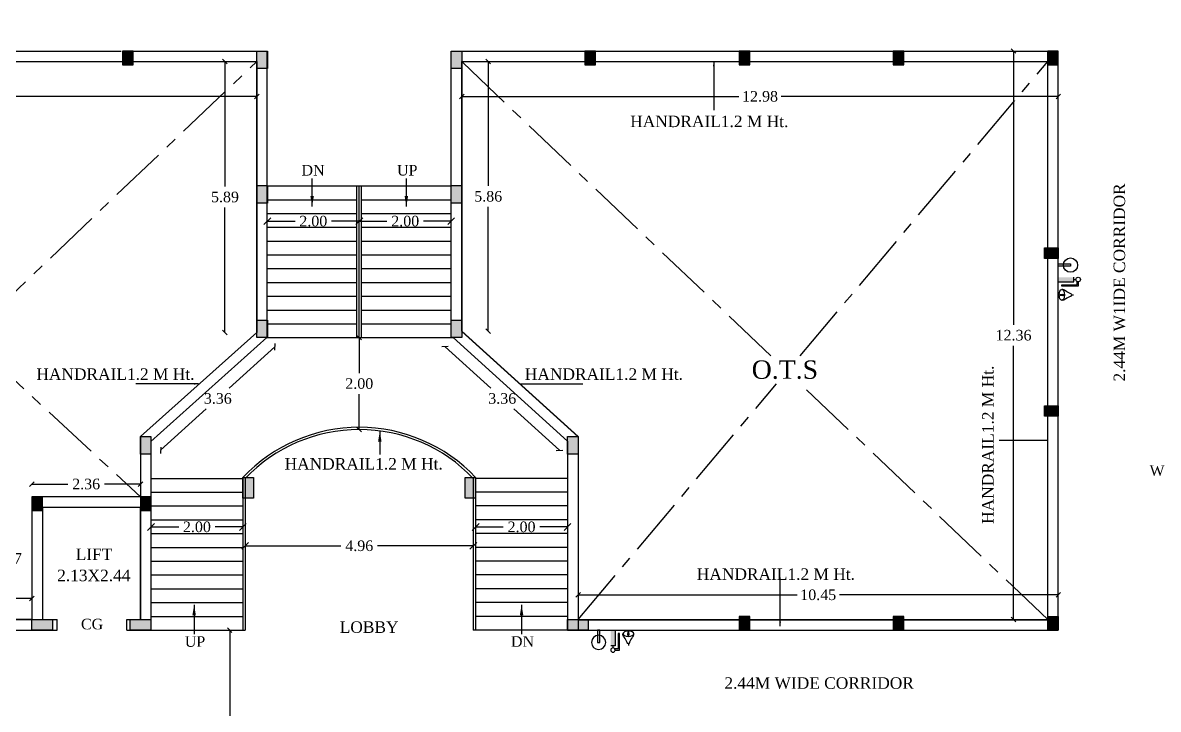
# Model space of a CAD drawing. Header units: metres. Extents: x -53 to 471, y -924 to -843.
# Drawn here: x 56.54 to 81.24, y -903.74 to -888.81 of the extents above; entities that cross this region are included whole.
import ezdxf
from ezdxf.enums import TextEntityAlignment as Align

# ---------------------------------------------------------------- set-up
doc = ezdxf.new("R2010")
doc.units = ezdxf.units.M
doc.header["$MEASUREMENT"] = 0
doc.header["$PDMODE"] = 3
doc.linetypes.add('CENTER', pattern=[2, 1.25, -0.25, 0.25, -0.25])
doc.layers.get('DEFPOINTS').update_dxf_attribs({"lineweight": 5})
doc.layers.add('BLK_1_FLR_1_BLT_UP_AREA_DEDUCT_EXISTING', color=27, linetype='Continuous')
doc.styles.add('Isa-', font='times.ttf')
doc.styles.add('STYLE2', font='times.ttf')
doc.dimstyles.new('Copy of ISO-25', dxfattribs={"dimscale": 0, "dimtxt": 0.23, "dimasz": 0.1, "dimexe": 1.25, "dimexo": 0.625, "dimgap": 0.11, "dimtad": 0, "dimtih": 1, "dimtoh": 1, "dimzin": 1, "dimdsep": 46, "dimtxsty": 'STYLE2', "dimblk": 'OBLIQUE', "dimcen": 0, "dimse1": 1, "dimse2": 1, "dimclrd": 1, "dimclrt": 3, "dimadec": 0, "dimazin": 2, "dimtfac": 1, "dimtix": 1, "dimtofl": 0, "dimtmove": 0, "dimatfit": 3, "dimfxl": 0, "dimtolj": 1, "dimarcsym": 0})
doc.dimstyles.new('ISO-25', dxfattribs={"dimscale": 0, "dimtxt": 0.23, "dimasz": 0.15, "dimexe": 1.25, "dimexo": 0.625, "dimgap": 0.11, "dimtad": 0, "dimtih": 1, "dimtoh": 1, "dimzin": 1, "dimdsep": 46, "dimtxsty": 'STYLE2', "dimblk": 'OBLIQUE', "dimcen": 0, "dimse1": 1, "dimse2": 1, "dimclrd": 1, "dimclrt": 3, "dimadec": 0, "dimazin": 2, "dimtfac": 1, "dimtix": 1, "dimtofl": 0, "dimtmove": 0, "dimatfit": 3, "dimfxl": 0, "dimtolj": 1, "dimarcsym": 0})

# ---------------------------------------------------------------- blocks, each defined once
blk = doc.blocks.new('_Oblique')
at = {"color": 0, "linetype": 'ByBlock', "lineweight": -2}
blk.add_line((-0.5, -0.5), (0.5, 0.5), dxfattribs=at)
blk = doc.blocks.new('*D93')
at = {"color": 1, "lineweight": -2}
for p, q in [((93.522, -874.388), (93.522, -896.37)), ((93.522, -919.381), (93.522, -897.399))]:
    blk.add_line(p, q, dxfattribs=at)
at = {"layer": 'DEFPOINTS', "color": 0}
for p in [(84.788, -874.388), (93.522, -874.388), (72.358, -919.381)]:
    blk.add_point(p, dxfattribs=at)
at = {"color": 1, "lineweight": -2, "xscale": 0.1, "yscale": 0.1, "zscale": 0.1}
for p, rotation in [((93.522, -874.388), 90), ((93.522, -919.381), 270)]:
    blk.add_blockref('_Oblique', p, dxfattribs=dict(at, rotation=rotation))
at = {"color": 3, "lineweight": 25, "insert": (93.522, -896.884), "char_height": 0.25, "attachment_point": 5, "rotation": 90, "style": 'STYLE2'}
blk.add_mtext('\\A1;44.99', dxfattribs=at)
blk = doc.blocks.new('*D142')
at = {"color": 1, "lineweight": -2}
for p, q in [((63.86, -893.129), (64.462, -893.129)), ((65.86, -893.129), (65.257, -893.129))]:
    blk.add_line(p, q, dxfattribs=at)
at = {"layer": 'DEFPOINTS', "color": 0}
for p in [(63.86, -893.129), (65.86, -893.129), (65.86, -893.129)]:
    blk.add_point(p, dxfattribs=at)
at = {"color": 1, "lineweight": -2, "xscale": 0.15, "yscale": 0.15, "zscale": 0.15, "rotation": 180}
blk.add_blockref('_Oblique', (63.86, -893.129), dxfattribs=at)
at = {"color": 1, "lineweight": -2, "xscale": 0.15, "yscale": 0.15, "zscale": 0.15}
blk.add_blockref('_Oblique', (65.86, -893.129), dxfattribs=at)
at = {"color": 3, "lineweight": 25, "insert": (64.86, -893.129), "char_height": 0.23, "attachment_point": 5, "style": 'STYLE2'}
blk.add_mtext('\\A1;2.00', dxfattribs=at)
blk = doc.blocks.new('*D143')
at = {"color": 1, "lineweight": -2}
for p, q in [((61.86, -893.129), (62.462, -893.129)), ((63.86, -893.129), (63.257, -893.129))]:
    blk.add_line(p, q, dxfattribs=at)
at = {"layer": 'DEFPOINTS', "color": 0}
for p in [(61.86, -893.129), (61.86, -893.129), (63.86, -893.129)]:
    blk.add_point(p, dxfattribs=at)
at = {"color": 1, "lineweight": -2, "xscale": 0.15, "yscale": 0.15, "zscale": 0.15, "rotation": 180}
blk.add_blockref('_Oblique', (61.86, -893.129), dxfattribs=at)
at = {"color": 1, "lineweight": -2, "xscale": 0.15, "yscale": 0.15, "zscale": 0.15}
blk.add_blockref('_Oblique', (63.86, -893.129), dxfattribs=at)
at = {"color": 3, "lineweight": 25, "insert": (62.86, -893.129), "char_height": 0.23, "attachment_point": 5, "style": 'STYLE2'}
blk.add_mtext('\\A1;2.00', dxfattribs=at)
blk = doc.blocks.new('*D147')
at = {"color": 1, "lineweight": -2}
for p, q in [((61.378, -900.188), (63.462, -900.188)), ((66.341, -900.188), (64.258, -900.188))]:
    blk.add_line(p, q, dxfattribs=at)
at = {"layer": 'DEFPOINTS', "color": 0}
for p in [(61.378, -899.777), (66.341, -899.921), (66.341, -900.188)]:
    blk.add_point(p, dxfattribs=at)
at = {"color": 1, "lineweight": -2, "xscale": 0.15, "yscale": 0.15, "zscale": 0.15, "rotation": 180}
blk.add_blockref('_Oblique', (61.378, -900.188), dxfattribs=at)
at = {"color": 1, "lineweight": -2, "xscale": 0.15, "yscale": 0.15, "zscale": 0.15}
blk.add_blockref('_Oblique', (66.341, -900.188), dxfattribs=at)
at = {"color": 3, "lineweight": -3, "insert": (63.86, -900.188), "char_height": 0.23, "attachment_point": 5, "style": 'STYLE2'}
blk.add_mtext('\\A1;4.96', dxfattribs=at)
blk = doc.blocks.new('*D148')
at = {"color": 1, "lineweight": -2}
for p, q in [((66.391, -899.777), (66.994, -899.777)), ((68.391, -899.777), (67.789, -899.777))]:
    blk.add_line(p, q, dxfattribs=at)
at = {"layer": 'DEFPOINTS', "color": 0}
for p in [(66.391, -899.777), (68.391, -899.777), (68.391, -899.777)]:
    blk.add_point(p, dxfattribs=at)
at = {"color": 1, "lineweight": -2, "xscale": 0.15, "yscale": 0.15, "zscale": 0.15, "rotation": 180}
blk.add_blockref('_Oblique', (66.391, -899.777), dxfattribs=at)
at = {"color": 1, "lineweight": -2, "xscale": 0.15, "yscale": 0.15, "zscale": 0.15}
blk.add_blockref('_Oblique', (68.391, -899.777), dxfattribs=at)
at = {"color": 3, "lineweight": 25, "insert": (67.391, -899.777), "char_height": 0.23, "attachment_point": 5, "style": 'STYLE2'}
blk.add_mtext('\\A1;2.00', dxfattribs=at)
blk = doc.blocks.new('*D149')
at = {"color": 1, "lineweight": -2}
for p, q in [((59.328, -899.777), (59.931, -899.777)), ((61.328, -899.777), (60.726, -899.777))]:
    blk.add_line(p, q, dxfattribs=at)
at = {"layer": 'DEFPOINTS', "color": 0}
for p in [(59.328, -899.777), (61.328, -899.777), (61.328, -899.777)]:
    blk.add_point(p, dxfattribs=at)
at = {"color": 1, "lineweight": -2, "xscale": 0.15, "yscale": 0.15, "zscale": 0.15, "rotation": 180}
blk.add_blockref('_Oblique', (59.328, -899.777), dxfattribs=at)
at = {"color": 1, "lineweight": -2, "xscale": 0.15, "yscale": 0.15, "zscale": 0.15}
blk.add_blockref('_Oblique', (61.328, -899.777), dxfattribs=at)
at = {"color": 3, "lineweight": 25, "insert": (60.328, -899.777), "char_height": 0.23, "attachment_point": 5, "style": 'STYLE2'}
blk.add_mtext('\\A1;2.00', dxfattribs=at)
blk = doc.blocks.new('*D366')
at = {"color": 1, "lineweight": -2}
for p, q in [((63.86, -895.661), (63.86, -896.433)), ((63.86, -897.661), (63.86, -896.888))]:
    blk.add_line(p, q, dxfattribs=at)
at = {"layer": 'DEFPOINTS', "color": 0}
for p in [(63.805, -895.661), (63.86, -895.661), (63.86, -897.661)]:
    blk.add_point(p, dxfattribs=at)
at = {"color": 1, "lineweight": -2, "xscale": 0.1, "yscale": 0.1, "zscale": 0.1}
for p, rotation in [((63.86, -895.661), 90), ((63.86, -897.661), 270)]:
    blk.add_blockref('_Oblique', p, dxfattribs=dict(at, rotation=rotation))
at = {"color": 3, "lineweight": 25, "insert": (63.86, -896.661), "char_height": 0.23, "attachment_point": 5, "style": 'STYLE2'}
blk.add_mtext('\\A1;2.00', dxfattribs=at)
blk = doc.blocks.new('*D209')
at = {"color": 1, "lineweight": -2}
for p, q in [((48.648, -890.416), (54.677, -890.416)), ((61.63, -890.416), (55.601, -890.416))]:
    blk.add_line(p, q, dxfattribs=at)
at = {"layer": 'DEFPOINTS', "color": 0}
for p in [(48.648, -889.658), (61.63, -889.658), (61.63, -890.416)]:
    blk.add_point(p, dxfattribs=at)
at = {"color": 1, "lineweight": -2, "xscale": 0.1, "yscale": 0.1, "zscale": 0.1, "rotation": 180}
blk.add_blockref('_Oblique', (48.648, -890.416), dxfattribs=at)
at = {"color": 1, "lineweight": -2, "xscale": 0.1, "yscale": 0.1, "zscale": 0.1}
blk.add_blockref('_Oblique', (61.63, -890.416), dxfattribs=at)
at = {"color": 3, "lineweight": -3, "insert": (55.139, -890.416), "char_height": 0.23, "attachment_point": 5, "style": 'STYLE2'}
blk.add_mtext('\\A1;12.98', dxfattribs=at)
blk = doc.blocks.new('*D211')
at = {"color": 1, "lineweight": -2}
for p, q in [((66.09, -890.416), (72.117, -890.416)), ((79.068, -890.416), (73.041, -890.416))]:
    blk.add_line(p, q, dxfattribs=at)
at = {"layer": 'DEFPOINTS', "color": 0}
for p in [(66.09, -889.658), (79.068, -889.658), (66.09, -890.416)]:
    blk.add_point(p, dxfattribs=at)
at = {"color": 1, "lineweight": -2, "xscale": 0.1, "yscale": 0.1, "zscale": 0.1, "rotation": 180}
blk.add_blockref('_Oblique', (66.09, -890.416), dxfattribs=at)
at = {"color": 1, "lineweight": -2, "xscale": 0.1, "yscale": 0.1, "zscale": 0.1}
blk.add_blockref('_Oblique', (79.068, -890.416), dxfattribs=at)
at = {"color": 3, "lineweight": -3, "insert": (72.579, -890.416), "char_height": 0.23, "attachment_point": 5, "style": 'STYLE2'}
blk.add_mtext('\\A1;12.98', dxfattribs=at)
blk = doc.blocks.new('*D212')
at = {"color": 1, "lineweight": -2}
for p, q in [((78.094, -889.428), (78.094, -895.382)), ((78.094, -901.791), (78.094, -895.837))]:
    blk.add_line(p, q, dxfattribs=at)
at = {"layer": 'DEFPOINTS', "color": 0}
for p in [(78.838, -889.428), (78.094, -901.791), (78.838, -901.791)]:
    blk.add_point(p, dxfattribs=at)
at = {"color": 1, "lineweight": -2, "xscale": 0.1, "yscale": 0.1, "zscale": 0.1}
for p, rotation in [((78.094, -889.428), 90), ((78.094, -901.791), 270)]:
    blk.add_blockref('_Oblique', p, dxfattribs=dict(at, rotation=rotation))
at = {"color": 3, "lineweight": -3, "insert": (78.094, -895.609), "char_height": 0.23, "attachment_point": 5, "style": 'STYLE2'}
blk.add_mtext('\\A1;12.36', dxfattribs=at)
blk = doc.blocks.new('*D213')
at = {"color": 1, "lineweight": -2}
for p, q in [((68.621, -901.254), (73.384, -901.254)), ((79.068, -901.254), (74.306, -901.254))]:
    blk.add_line(p, q, dxfattribs=at)
at = {"layer": 'DEFPOINTS', "color": 0}
for p in [(79.068, -901.254), (68.621, -901.791), (79.068, -901.791)]:
    blk.add_point(p, dxfattribs=at)
at = {"color": 1, "lineweight": -2, "xscale": 0.1, "yscale": 0.1, "zscale": 0.1, "rotation": 180}
blk.add_blockref('_Oblique', (68.621, -901.254), dxfattribs=at)
at = {"color": 1, "lineweight": -2, "xscale": 0.1, "yscale": 0.1, "zscale": 0.1}
blk.add_blockref('_Oblique', (79.068, -901.254), dxfattribs=at)
at = {"color": 3, "lineweight": -3, "insert": (73.845, -901.254), "char_height": 0.23, "attachment_point": 5, "style": 'STYLE2'}
blk.add_mtext('\\A1;10.45', dxfattribs=at)
blk = doc.blocks.new('*D214')
at = {"color": 1, "lineweight": -2}
for p, q in [((48.648, -901.333), (52.303, -901.333)), ((56.738, -901.333), (53.083, -901.333))]:
    blk.add_line(p, q, dxfattribs=at)
at = {"layer": 'DEFPOINTS', "color": 0}
for p in [(56.738, -901.333), (48.648, -901.791), (56.738, -901.791)]:
    blk.add_point(p, dxfattribs=at)
at = {"color": 1, "lineweight": -2, "xscale": 0.1, "yscale": 0.1, "zscale": 0.1, "rotation": 180}
blk.add_blockref('_Oblique', (48.648, -901.333), dxfattribs=at)
at = {"color": 1, "lineweight": -2, "xscale": 0.1, "yscale": 0.1, "zscale": 0.1}
blk.add_blockref('_Oblique', (56.738, -901.333), dxfattribs=at)
at = {"color": 3, "lineweight": -3, "insert": (52.693, -901.333), "char_height": 0.23, "attachment_point": 5, "style": 'STYLE2'}
blk.add_mtext('\\A1;8.09', dxfattribs=at)
blk = doc.blocks.new('*D215')
at = {"color": 1, "lineweight": -2}
for p, q in [((60.938, -889.658), (60.938, -892.377)), ((60.938, -895.55), (60.938, -892.831))]:
    blk.add_line(p, q, dxfattribs=at)
at = {"layer": 'DEFPOINTS', "color": 0}
for p in [(60.938, -889.658), (61.63, -889.658), (61.63, -895.55)]:
    blk.add_point(p, dxfattribs=at)
at = {"color": 1, "lineweight": -2, "xscale": 0.1, "yscale": 0.1, "zscale": 0.1}
for p, rotation in [((60.938, -889.658), 90), ((60.938, -895.55), 270)]:
    blk.add_blockref('_Oblique', p, dxfattribs=dict(at, rotation=rotation))
at = {"color": 3, "lineweight": -3, "insert": (60.938, -892.604), "char_height": 0.23, "attachment_point": 5, "style": 'STYLE2'}
blk.add_mtext('\\A1;5.89', dxfattribs=at)
blk = doc.blocks.new('*D216')
at = {"color": 1, "lineweight": -2}
for p, q in [((66.665, -889.658), (66.665, -892.363)), ((66.665, -895.522), (66.665, -892.817))]:
    blk.add_line(p, q, dxfattribs=at)
at = {"layer": 'DEFPOINTS', "color": 0}
for p in [(66.09, -889.658), (66.09, -895.522), (66.665, -895.522)]:
    blk.add_point(p, dxfattribs=at)
at = {"color": 1, "lineweight": -2, "xscale": 0.1, "yscale": 0.1, "zscale": 0.1}
for p, rotation in [((66.665, -889.658), 90), ((66.665, -895.522), 270)]:
    blk.add_blockref('_Oblique', p, dxfattribs=dict(at, rotation=rotation))
at = {"color": 3, "lineweight": -3, "insert": (66.665, -892.59), "char_height": 0.23, "attachment_point": 5, "style": 'STYLE2'}
blk.add_mtext('\\A1;5.86', dxfattribs=at)
blk = doc.blocks.new('*D251')
at = {"color": 1, "lineweight": -2}
for p, q in [((48.648, -890.416), (54.677, -890.416)), ((61.63, -890.416), (55.601, -890.416))]:
    blk.add_line(p, q, dxfattribs=at)
at = {"layer": 'DEFPOINTS', "color": 0}
for p in [(48.648, -889.658), (61.63, -889.658), (61.63, -890.416)]:
    blk.add_point(p, dxfattribs=at)
at = {"color": 1, "lineweight": -2, "xscale": 0.1, "yscale": 0.1, "zscale": 0.1, "rotation": 180}
blk.add_blockref('_Oblique', (48.648, -890.416), dxfattribs=at)
at = {"color": 1, "lineweight": -2, "xscale": 0.1, "yscale": 0.1, "zscale": 0.1}
blk.add_blockref('_Oblique', (61.63, -890.416), dxfattribs=at)
at = {"color": 3, "lineweight": -3, "insert": (55.139, -890.416), "char_height": 0.23, "attachment_point": 5, "style": 'STYLE2'}
blk.add_mtext('\\A1;12.98', dxfattribs=at)
blk = doc.blocks.new('*D253')
at = {"color": 1, "lineweight": -2}
for p, q in [((66.09, -890.416), (72.117, -890.416)), ((79.068, -890.416), (73.041, -890.416))]:
    blk.add_line(p, q, dxfattribs=at)
at = {"layer": 'DEFPOINTS', "color": 0}
for p in [(66.09, -889.658), (79.068, -889.658), (66.09, -890.416)]:
    blk.add_point(p, dxfattribs=at)
at = {"color": 1, "lineweight": -2, "xscale": 0.1, "yscale": 0.1, "zscale": 0.1, "rotation": 180}
blk.add_blockref('_Oblique', (66.09, -890.416), dxfattribs=at)
at = {"color": 1, "lineweight": -2, "xscale": 0.1, "yscale": 0.1, "zscale": 0.1}
blk.add_blockref('_Oblique', (79.068, -890.416), dxfattribs=at)
at = {"color": 3, "lineweight": -3, "insert": (72.579, -890.416), "char_height": 0.23, "attachment_point": 5, "style": 'STYLE2'}
blk.add_mtext('\\A1;12.98', dxfattribs=at)
blk = doc.blocks.new('*D254')
at = {"color": 1, "lineweight": -2}
for p, q in [((78.094, -889.428), (78.094, -895.382)), ((78.094, -901.791), (78.094, -895.837))]:
    blk.add_line(p, q, dxfattribs=at)
at = {"layer": 'DEFPOINTS', "color": 0}
for p in [(78.838, -889.428), (78.094, -901.791), (78.838, -901.791)]:
    blk.add_point(p, dxfattribs=at)
at = {"color": 1, "lineweight": -2, "xscale": 0.1, "yscale": 0.1, "zscale": 0.1}
for p, rotation in [((78.094, -889.428), 90), ((78.094, -901.791), 270)]:
    blk.add_blockref('_Oblique', p, dxfattribs=dict(at, rotation=rotation))
at = {"color": 3, "lineweight": -3, "insert": (78.094, -895.609), "char_height": 0.23, "attachment_point": 5, "style": 'STYLE2'}
blk.add_mtext('\\A1;12.36', dxfattribs=at)
blk = doc.blocks.new('*D255')
at = {"color": 1, "lineweight": -2}
for p, q in [((68.621, -901.254), (73.384, -901.254)), ((79.068, -901.254), (74.306, -901.254))]:
    blk.add_line(p, q, dxfattribs=at)
at = {"layer": 'DEFPOINTS', "color": 0}
for p in [(79.068, -901.254), (68.621, -901.791), (79.068, -901.791)]:
    blk.add_point(p, dxfattribs=at)
at = {"color": 1, "lineweight": -2, "xscale": 0.1, "yscale": 0.1, "zscale": 0.1, "rotation": 180}
blk.add_blockref('_Oblique', (68.621, -901.254), dxfattribs=at)
at = {"color": 1, "lineweight": -2, "xscale": 0.1, "yscale": 0.1, "zscale": 0.1}
blk.add_blockref('_Oblique', (79.068, -901.254), dxfattribs=at)
at = {"color": 3, "lineweight": -3, "insert": (73.845, -901.254), "char_height": 0.23, "attachment_point": 5, "style": 'STYLE2'}
blk.add_mtext('\\A1;10.45', dxfattribs=at)
blk = doc.blocks.new('*D256')
at = {"color": 1, "lineweight": -2}
for p, q in [((48.648, -901.333), (52.303, -901.333)), ((56.738, -901.333), (53.083, -901.333))]:
    blk.add_line(p, q, dxfattribs=at)
at = {"layer": 'DEFPOINTS', "color": 0}
for p in [(56.738, -901.333), (48.648, -901.791), (56.738, -901.791)]:
    blk.add_point(p, dxfattribs=at)
at = {"color": 1, "lineweight": -2, "xscale": 0.1, "yscale": 0.1, "zscale": 0.1, "rotation": 180}
blk.add_blockref('_Oblique', (48.648, -901.333), dxfattribs=at)
at = {"color": 1, "lineweight": -2, "xscale": 0.1, "yscale": 0.1, "zscale": 0.1}
blk.add_blockref('_Oblique', (56.738, -901.333), dxfattribs=at)
at = {"color": 3, "lineweight": -3, "insert": (52.693, -901.333), "char_height": 0.23, "attachment_point": 5, "style": 'STYLE2'}
blk.add_mtext('\\A1;8.09', dxfattribs=at)
blk = doc.blocks.new('*D257')
at = {"color": 1, "lineweight": -2}
for p, q in [((60.938, -889.658), (60.938, -892.377)), ((60.938, -895.55), (60.938, -892.831))]:
    blk.add_line(p, q, dxfattribs=at)
at = {"layer": 'DEFPOINTS', "color": 0}
for p in [(60.938, -889.658), (61.63, -889.658), (61.63, -895.55)]:
    blk.add_point(p, dxfattribs=at)
at = {"color": 1, "lineweight": -2, "xscale": 0.1, "yscale": 0.1, "zscale": 0.1}
for p, rotation in [((60.938, -889.658), 90), ((60.938, -895.55), 270)]:
    blk.add_blockref('_Oblique', p, dxfattribs=dict(at, rotation=rotation))
at = {"color": 3, "lineweight": -3, "insert": (60.938, -892.604), "char_height": 0.23, "attachment_point": 5, "style": 'STYLE2'}
blk.add_mtext('\\A1;5.89', dxfattribs=at)
blk = doc.blocks.new('*D258')
at = {"color": 1, "lineweight": -2}
for p, q in [((66.665, -889.658), (66.665, -892.363)), ((66.665, -895.522), (66.665, -892.817))]:
    blk.add_line(p, q, dxfattribs=at)
at = {"layer": 'DEFPOINTS', "color": 0}
for p in [(66.09, -889.658), (66.09, -895.522), (66.665, -895.522)]:
    blk.add_point(p, dxfattribs=at)
at = {"color": 1, "lineweight": -2, "xscale": 0.1, "yscale": 0.1, "zscale": 0.1}
for p, rotation in [((66.665, -889.658), 90), ((66.665, -895.522), 270)]:
    blk.add_blockref('_Oblique', p, dxfattribs=dict(at, rotation=rotation))
at = {"color": 3, "lineweight": -3, "insert": (66.665, -892.59), "char_height": 0.23, "attachment_point": 5, "style": 'STYLE2'}
blk.add_mtext('\\A1;5.86', dxfattribs=at)
blk = doc.blocks.new('*D515')
at = {"color": 1, "lineweight": -2, "ltscale": 3}
for p, q in [((61.041, -902.021), (61.041, -904.348)), ((61.041, -907.131), (61.041, -904.803))]:
    blk.add_line(p, q, dxfattribs=at)
at = {"layer": 'DEFPOINTS', "color": 0, "ltscale": 3}
for p in [(61.378, -902.021), (61.041, -907.131), (61.378, -907.131)]:
    blk.add_point(p, dxfattribs=at)
at = {"color": 1, "lineweight": -2, "ltscale": 3, "xscale": 0.1, "yscale": 0.1, "zscale": 0.1}
for p, rotation in [((61.041, -902.021), 90), ((61.041, -907.131), 270)]:
    blk.add_blockref('_Oblique', p, dxfattribs=dict(at, rotation=rotation))
at = {"color": 3, "ltscale": 3, "insert": (61.041, -904.576), "char_height": 0.23, "attachment_point": 5, "style": 'STYLE2'}
blk.add_mtext('\\A1;5.11', dxfattribs=at)
blk = doc.blocks.new('*D521')
at = {"color": 1, "lineweight": -2, "ltscale": 3}
for p, q in [((56.217, -899.126), (56.217, -900.233)), ((56.217, -901.796), (56.217, -900.688))]:
    blk.add_line(p, q, dxfattribs=at)
at = {"layer": 'DEFPOINTS', "color": 0, "ltscale": 3}
for p in [(56.217, -899.126), (56.738, -899.126), (56.738, -901.796)]:
    blk.add_point(p, dxfattribs=at)
at = {"color": 1, "lineweight": -2, "ltscale": 3, "xscale": 0.1, "yscale": 0.1, "zscale": 0.1}
for p, rotation in [((56.217, -899.126), 90), ((56.217, -901.796), 270)]:
    blk.add_blockref('_Oblique', p, dxfattribs=dict(at, rotation=rotation))
at = {"color": 3, "ltscale": 3, "insert": (56.217, -900.461), "char_height": 0.23, "attachment_point": 5, "style": 'STYLE2'}
blk.add_mtext('\\A1;2.67', dxfattribs=at)
blk = doc.blocks.new('*D522')
at = {"color": 1, "lineweight": -2, "ltscale": 3}
for p, q in [((56.738, -898.845), (57.521, -898.845)), ((59.098, -898.845), (58.315, -898.845))]:
    blk.add_line(p, q, dxfattribs=at)
at = {"layer": 'DEFPOINTS', "color": 0, "ltscale": 3}
for p in [(59.098, -898.845), (56.738, -899.126), (59.098, -899.126)]:
    blk.add_point(p, dxfattribs=at)
at = {"color": 1, "lineweight": -2, "ltscale": 3, "xscale": 0.1, "yscale": 0.1, "zscale": 0.1, "rotation": 180}
blk.add_blockref('_Oblique', (56.738, -898.845), dxfattribs=at)
at = {"color": 1, "lineweight": -2, "ltscale": 3, "xscale": 0.1, "yscale": 0.1, "zscale": 0.1}
blk.add_blockref('_Oblique', (59.098, -898.845), dxfattribs=at)
at = {"color": 3, "ltscale": 3, "insert": (57.918, -898.845), "char_height": 0.23, "attachment_point": 5, "style": 'STYLE2'}
blk.add_mtext('\\A1;2.36', dxfattribs=at)
blk = doc.blocks.new('*D531')
at = {"color": 1, "lineweight": -2, "ltscale": 3}
for p, q in [((65.726, -895.859), (66.72, -896.758)), ((68.215, -898.11), (67.222, -897.212))]:
    blk.add_line(p, q, dxfattribs=at)
at = {"layer": 'DEFPOINTS', "color": 0, "ltscale": 3}
for p in [(65.902, -895.666), (68.391, -897.916), (68.215, -898.11)]:
    blk.add_point(p, dxfattribs=at)
at = {"color": 1, "lineweight": -2, "ltscale": 3, "xscale": 0.1, "yscale": 0.1, "zscale": 0.1}
for p, rotation in [((65.726, -895.859), 137.8750409224267), ((68.215, -898.11), 317.8750409224267)]:
    blk.add_blockref('_Oblique', p, dxfattribs=dict(at, rotation=rotation))
at = {"color": 3, "ltscale": 3, "insert": (66.971, -896.985), "char_height": 0.23, "attachment_point": 5, "style": 'STYLE2'}
blk.add_mtext('\\A1;3.36', dxfattribs=at)
blk = doc.blocks.new('*D532')
at = {"color": 1, "lineweight": -2, "ltscale": 3}
for p, q in [((62.026, -895.859), (61.033, -896.758)), ((59.537, -898.11), (60.53, -897.212))]:
    blk.add_line(p, q, dxfattribs=at)
at = {"layer": 'DEFPOINTS', "color": 0, "ltscale": 3}
for p in [(61.851, -895.666), (59.362, -897.916), (59.537, -898.11)]:
    blk.add_point(p, dxfattribs=at)
at = {"color": 1, "lineweight": -2, "ltscale": 3, "xscale": 0.1, "yscale": 0.1, "zscale": 0.1}
for p, rotation in [((62.026, -895.859), 42.12495907757329), ((59.537, -898.11), 222.1249590775733)]:
    blk.add_blockref('_Oblique', p, dxfattribs=dict(at, rotation=rotation))
at = {"color": 3, "ltscale": 3, "insert": (60.782, -896.985), "char_height": 0.23, "attachment_point": 5, "style": 'STYLE2'}
blk.add_mtext('\\A1;3.36', dxfattribs=at)
blk = doc.blocks.new('FIRE')
at = {"lineweight": 25}
blk.add_hatch(color=256, dxfattribs=at).paths.add_polyline_path([(4776.393, 1592.591), (4776.49, 1592.591), (4776.49, 1592.93), (4776.393, 1592.93)])
for p, q in [((4776.559, 1592.998), (4776.483, 1592.998)), ((4776.49, 1593.023), (4776.587, 1593.023)), ((4776.559, 1592.664), (4776.559, 1592.998)), ((4776.587, 1593.023), (4776.587, 1592.664)), ((4776.49, 1592.93), (4776.393, 1592.93)), ((4776.442, 1592.93), (4776.442, 1592.975)), ((4776.49, 1592.591), (4776.49, 1592.93)), ((4776.587, 1592.664), (4776.559, 1592.664))]:
    blk.add_line(p, q, dxfattribs=at)
at = {"color": 0, "lineweight": 25, "ltscale": 60}
blk.add_line((4776.778, 1592.887), (4776.778, 1592.923), dxfattribs=at)
blk.add_lwpolyline([(4776.105, 1592.857), (4776.155, 1592.857), (4776.155, 1592.59), (4776.105, 1592.59)], close=True)
at = {"color": 1}
blk.add_circle((4776.13, 1592.857), 0.155, dxfattribs=at)
at = {"lineweight": 25}
blk.add_circle((4776.442, 1593.023), 0.0482, dxfattribs=at)
at = {"color": 0, "lineweight": 25, "ltscale": 60}
blk.add_arc((4776.778, 1592.861), 0.0262, 0, 180, dxfattribs=at)
for centre, major_axis, ratio in [((4776.778, 1592.668), (-0.118, 0), 0.493287), ((4776.778, 1592.676), (0, -0.0501), 0.352249)]:
    blk.add_ellipse(centre, major_axis=major_axis, ratio=ratio, dxfattribs=at)
for points in [[(4776.752, 1592.861), (4776.688, 1592.746), (4776.664, 1592.71), (4776.66, 1592.671)], [(4776.804, 1592.861), (4776.868, 1592.746), (4776.891, 1592.71), (4776.896, 1592.671)]]:
    blk.add_spline(points, degree=3, dxfattribs=at)
blk = doc.blocks.new('FF COLUMN')
for color, points in [(1, [(15.78, -15.34), (16.01, -15.34), (16.01, -15.04), (15.78, -15.04)]), (2, [(18.702, -15.42), (18.932, -15.42), (18.932, -15.04), (18.702, -15.04)]), (2, [(22.932, -15.42), (23.162, -15.42), (23.162, -15.04), (22.932, -15.04)]), (1, [(25.84, -15.34), (26.07, -15.34), (26.07, -15.04), (25.84, -15.04)]), (1, [(29.2, -15.34), (29.43, -15.34), (29.43, -15.04), (29.2, -15.04)]), (1, [(32.55, -15.34), (32.78, -15.34), (32.78, -15.04), (32.55, -15.04)]), (1, [(35.91, -15.34), (36.14, -15.34), (36.14, -15.04), (35.91, -15.04)]), (2, [(18.702, -18.346), (18.932, -18.346), (18.932, -17.966), (18.702, -17.966)]), (2, [(22.932, -18.346), (23.162, -18.346), (23.162, -17.966), (22.932, -17.966)]), (1, [(35.84, -19.552), (35.84, -19.322), (36.14, -19.322), (36.14, -19.552)]), (2, [(18.702, -21.272), (18.932, -21.272), (18.932, -20.892), (18.702, -20.892)]), (2, [(22.932, -21.272), (23.162, -21.272), (23.162, -20.892), (22.932, -20.892)]), (1, [(35.84, -22.982), (35.84, -22.752), (36.14, -22.752), (36.14, -22.982)]), (2, [(16.17, -23.805), (16.4, -23.805), (16.4, -23.425), (16.17, -23.425)]), (2, [(25.463, -23.805), (25.693, -23.805), (25.693, -23.425), (25.463, -23.425)]), (3, [(18.4, -24.766), (18.4, -24.313), (18.63, -24.313), (18.63, -24.766)]), (3, [(23.233, -24.766), (23.233, -24.313), (23.463, -24.313), (23.463, -24.766)]), (1, [(13.81, -25.032), (14.04, -25.032), (14.04, -24.732), (13.81, -24.732)]), (1, [(16.17, -25.032), (16.4, -25.032), (16.4, -24.732), (16.17, -24.732)]), (1, [(29.2, -27.632), (29.43, -27.632), (29.43, -27.332), (29.2, -27.332)]), (1, [(32.55, -27.632), (32.78, -27.632), (32.78, -27.332), (32.55, -27.332)]), (1, [(36.14, -27.632), (35.91, -27.632), (35.91, -27.332), (36.14, -27.332)])]:
    blk.add_hatch(color=color).paths.add_polyline_path(points)
at = {"ltscale": 3}
for color, points in [(4, [(14.26, -27.402), (13.81, -27.402), (13.81, -27.632), (14.26, -27.632)]), (6, [(15.95, -27.402), (15.95, -27.632), (16.4, -27.632), (16.4, -27.402)]), (6, [(25.463, -27.402), (25.463, -27.632), (25.913, -27.632), (25.913, -27.402)])]:
    blk.add_hatch(color=color, dxfattribs=at).paths.add_polyline_path(points)
at = {"color": 1, "ltscale": 3}
for points in [[(15.78, -15.34), (16.01, -15.34), (16.01, -15.04), (15.78, -15.04)], [(25.84, -15.34), (26.07, -15.34), (26.07, -15.04), (25.84, -15.04)], [(29.2, -15.34), (29.43, -15.34), (29.43, -15.04), (29.2, -15.04)], [(32.55, -15.34), (32.78, -15.34), (32.78, -15.04), (32.55, -15.04)], [(35.91, -15.34), (36.14, -15.34), (36.14, -15.04), (35.91, -15.04)], [(35.84, -19.552), (35.84, -19.322), (36.14, -19.322), (36.14, -19.552)], [(35.84, -22.982), (35.84, -22.752), (36.14, -22.752), (36.14, -22.982)], [(13.81, -25.032), (14.04, -25.032), (14.04, -24.732), (13.81, -24.732)], [(16.17, -25.032), (16.4, -25.032), (16.4, -24.732), (16.17, -24.732)], [(29.2, -27.632), (29.43, -27.632), (29.43, -27.332), (29.2, -27.332)], [(32.55, -27.632), (32.78, -27.632), (32.78, -27.332), (32.55, -27.332)], [(36.14, -27.632), (35.91, -27.632), (35.91, -27.332), (36.14, -27.332)]]:
    blk.add_lwpolyline(points, close=True, dxfattribs=at)
at = {"color": 2}
for points in [[(18.702, -15.42), (18.702, -15.04), (18.932, -15.04), (18.932, -15.42)], [(22.932, -15.42), (22.932, -15.04), (23.162, -15.04), (23.162, -15.42)], [(18.702, -18.346), (18.702, -17.966), (18.932, -17.966), (18.932, -18.346)], [(22.932, -18.346), (22.932, -17.966), (23.162, -17.966), (23.162, -18.346)], [(18.702, -21.272), (18.702, -20.892), (18.932, -20.892), (18.932, -21.272)], [(22.932, -21.272), (22.932, -20.892), (23.162, -20.892), (23.162, -21.272)], [(16.17, -23.805), (16.17, -23.425), (16.4, -23.425), (16.4, -23.805)], [(25.463, -23.805), (25.463, -23.425), (25.693, -23.425), (25.693, -23.805)]]:
    blk.add_lwpolyline(points, close=True, dxfattribs=at)
at = {"color": 3, "lineweight": -3}
for points in [[(18.4, -24.766), (18.4, -24.313), (18.63, -24.313), (18.63, -24.766)], [(23.233, -24.766), (23.233, -24.313), (23.463, -24.313), (23.463, -24.766)]]:
    blk.add_lwpolyline(points, close=True, dxfattribs=at)
at = {"color": 4}
blk.add_lwpolyline([(13.81, -27.402), (14.26, -27.402), (14.26, -27.632), (13.81, -27.632)], close=True, dxfattribs=at)
at = {"color": 6}
for points in [[(15.95, -27.402), (16.4, -27.402), (16.4, -27.632), (15.95, -27.632)], [(25.463, -27.402), (25.913, -27.402), (25.913, -27.632), (25.463, -27.632)]]:
    blk.add_lwpolyline(points, close=True, dxfattribs=at)

msp = doc.modelspace()

# ---------------------------------------------------------------- linework, layer by layer
at = {"lineweight": -3}
for p, q in [((48.64806, -889.42821), (58.67806, -889.42821)), ((58.70806, -889.42821), (61.85971, -889.42821)), ((61.85971, -895.66055), (61.85971, -889.42821)), ((65.85971, -889.42821), (79.06806, -889.42821)), ((65.85971, -895.66055), (65.85971, -889.42821)), ((78.83806, -901.79055), (78.83806, -889.42821)), ((79.06806, -902.02055), (79.06806, -889.42821)), ((48.64806, -889.65821), (61.62971, -889.65821)), ((61.62971, -895.55011), (61.62971, -889.65821)), ((66.08971, -889.65821), (79.06806, -889.65821)), ((66.08971, -895.52163), (66.08971, -889.65821)), ((61.85971, -892.36055), (65.85971, -892.36055)), ((63.80971, -895.66055), (63.80971, -892.36055)), ((63.85971, -895.66055), (63.85971, -892.36055)), ((63.90971, -895.66055), (63.90971, -892.36055)), ((61.85971, -892.66055), (63.80971, -892.66055)), ((63.90971, -892.66055), (65.85971, -892.66055)), ((61.85971, -892.96055), (63.80971, -892.96055)), ((63.90971, -892.96055), (65.85971, -892.96055)), ((61.85971, -893.26055), (63.80971, -893.26055)), ((63.90971, -893.26055), (65.85971, -893.26055)), ((61.85971, -893.56055), (63.80971, -893.56055)), ((63.90971, -893.56055), (65.85971, -893.56055)), ((61.85971, -893.86055), (63.80971, -893.86055)), ((63.90971, -893.86055), (65.85971, -893.86055)), ((61.85971, -894.16055), (63.80971, -894.16055)), ((63.90971, -894.16055), (65.85971, -894.16055)), ((61.85971, -894.46055), (63.80971, -894.46055)), ((63.90971, -894.46055), (65.85971, -894.46055)), ((61.85971, -894.76055), (63.80971, -894.76055)), ((63.90971, -894.76055), (65.85971, -894.76055)), ((61.85971, -895.06055), (63.80971, -895.06055)), ((63.90971, -895.06055), (65.85971, -895.06055)), ((61.85971, -895.36055), (63.80971, -895.36055)), ((63.90971, -895.36055), (65.85971, -895.36055)), ((59.32806, -897.91654), (61.85126, -895.66055)), ((61.85126, -895.66055), (65.9024, -895.66055)), ((65.9024, -895.66055), (68.39135, -897.91146)), ((59.09806, -897.81366), (59.09806, -899.12055)), ((59.32806, -897.91654), (59.32806, -902.02055)), ((68.39135, -897.91146), (68.39135, -902.02055)), ((68.62135, -897.81366), (68.62135, -902.02055)), ((59.32806, -898.72055), (61.32806, -898.72055)), ((61.32806, -898.70103), (61.32806, -902.02055)), ((61.37806, -898.72055), (61.37806, -902.02055)), ((66.34135, -898.72055), (66.34135, -902.02055)), ((66.39135, -898.70103), (66.39135, -902.02055)), ((68.39135, -898.72055), (66.39135, -898.72055)), ((59.09806, -899.12055), (56.73806, -899.12055)), ((56.73806, -899.12055), (56.73806, -901.79055)), ((59.32806, -899.02055), (61.32806, -899.02055)), ((68.39135, -899.02055), (66.39135, -899.02055)), ((59.09806, -899.35055), (56.96806, -899.35055)), ((56.96806, -899.35055), (56.96806, -901.79055)), ((59.09806, -899.35055), (59.09806, -901.79055)), ((59.09806, -901.79055), (59.09806, -899.35055)), ((59.32806, -899.32055), (61.32806, -899.32055)), ((68.39135, -899.32055), (66.39135, -899.32055)), ((59.32806, -899.62055), (61.32806, -899.62055)), ((68.39135, -899.62055), (66.39135, -899.62055)), ((59.32806, -899.92055), (61.32806, -899.92055)), ((68.39135, -899.92055), (66.39135, -899.92055)), ((59.32806, -900.22055), (61.32806, -900.22055)), ((68.39135, -900.22055), (66.39135, -900.22055)), ((59.32806, -900.52055), (61.32806, -900.52055)), ((68.39135, -900.52055), (66.39135, -900.52055)), ((59.32806, -900.82055), (61.32806, -900.82055)), ((68.39135, -900.82055), (66.39135, -900.82055)), ((59.32806, -901.12055), (61.32806, -901.12055)), ((68.39135, -901.12055), (66.39135, -901.12055)), ((59.32806, -901.42055), (61.32806, -901.42055)), ((68.39135, -901.42055), (66.39135, -901.42055)), ((59.32806, -901.72055), (61.32806, -901.72055)), ((68.39135, -901.72055), (66.39135, -901.72055)), ((48.64806, -901.79055), (56.73806, -901.79055)), ((56.96806, -901.79055), (57.28609, -901.79055)), ((57.28609, -902.02055), (57.28609, -901.79055)), ((58.80609, -901.79055), (59.09806, -901.79055)), ((58.80609, -902.02055), (58.80609, -901.79055)), ((68.62135, -901.79055), (79.06806, -901.79055)), ((48.64806, -902.02055), (57.28609, -902.02055)), ((58.80609, -902.02055), (61.37806, -902.02055)), ((68.39135, -902.02055), (66.34135, -902.02055)), ((68.39135, -902.02055), (79.06806, -902.02055))]:
    msp.add_line(p, q, dxfattribs=at)
at = {"linetype": 'CENTER', "lineweight": -3}
for p, q in [((55.6905, -895.30897), (61.62971, -889.65821)), ((72.81117, -896.05323), (66.08971, -889.65821)), ((73.45278, -896.05323), (78.83806, -889.65821)), ((55.64381, -895.92238), (59.09806, -899.12055)), ((68.62135, -901.79055), (72.93622, -896.66664)), ((78.84135, -901.79055), (73.4559, -896.66664))]:
    msp.add_line(p, q, dxfattribs=at)
at = {"lineweight": -3}
for points in [[(59.09806, -897.81366), (61.62971, -895.55011)], [(66.08971, -895.52163), (68.62135, -897.81366)]]:
    msp.add_lwpolyline(points, dxfattribs=at)
for centre, radius, start, end in [((63.85971, -901.09449), 3.48394, 43.392835, 136.607165), ((63.85971, -901.09553), 3.43498, 43.741859, 136.258141)]:
    msp.add_arc(centre, radius, start, end, dxfattribs=at)
at = {"layer": 'BLK_1_FLR_1_BLT_UP_AREA_DEDUCT_EXISTING', "color": 27}
for points in [[(48.87806, -889.65821), (61.62971, -889.65821), (61.62971, -895.55011), (59.09806, -897.81366), (59.09806, -899.12055), (56.73806, -899.12055), (56.73806, -901.79055), (48.87806, -901.79055)], [(78.83806, -889.66321), (66.08971, -889.66321), (66.08971, -895.52663), (68.62135, -897.81866), (68.62135, -899.12555), (68.62135, -901.79555), (68.62135, -901.79555), (78.83806, -901.79555)]]:
    msp.add_lwpolyline(points, close=True, dxfattribs=at)

# ---------------------------------------------------------------- block references
msp.add_blockref('FF COLUMN', (42.92806, -874.38836))
at = {"lineweight": -3, "rotation": 270}
msp.add_blockref('FIRE', (-1513.52297, 3882.04612), dxfattribs=at)
at = {"lineweight": -3, "xscale": -1, "rotation": 180}
msp.add_blockref('FIRE', (-4707.06299, 690.56972), dxfattribs=at)

# ---------------------------------------------------------------- texts
at = {"lineweight": -3, "style": 'Isa-'}
for s, height, p in [('HANDRAIL1.2 M Ht. ', 0.25, (71.52185, -891.08372)), ('O.T.S', 0.4, (73.11972, -896.55546)), ('HANDRAIL1.2 M Ht. ', 0.25, (58.60227, -896.57813)), ('HANDRAIL1.2 M Ht. ', 0.25, (69.22925, -896.57813)), ('HANDRAIL1.2 M Ht. ', 0.25, (64.0026, -898.52915)), ('LIFT', 0.25, (58.08959, -900.49608)), ('2.13X2.44', 0.25, (58.08486, -900.95568)), ('HANDRAIL1.2 M Ht. ', 0.25, (72.97074, -900.92689)), ('LOBBY', 0.25, (64.07481, -902.07928)), ('2.44M WIDE CORRIDOR', 0.25, (73.86464, -903.2954))]:
    msp.add_text(s, height=height, dxfattribs=at).set_placement(p, align=Align.CENTER)
at = {"color": 4, "lineweight": -3, "style": 'Isa-'}
for s, p in [('DN', (62.85446, -892.1361)), ('UP', (64.90446, -892.1361))]:
    msp.add_text(s, height=0.23, rotation=360, dxfattribs=at).set_placement(p, align=Align.CENTER)
at = {"lineweight": -3, "style": 'Isa-'}
for s, p in [('2.44M W1IDE CORRIDOR', (80.52083, -894.46035)), ('HANDRAIL1.2 M Ht. ', (77.66079, -897.94335))]:
    msp.add_text(s, height=0.25, rotation=90, dxfattribs=at).set_placement(p, align=Align.CENTER)
at = {"color": 4, "lineweight": -3, "style": 'Isa-'}
for s, p in [('W', (81.21732, -898.66451)), ('CG', (58.04728, -902.00327)), ('UP', (60.28703, -902.38242)), ('DN', (67.4111, -902.38242))]:
    msp.add_text(s, height=0.23, dxfattribs=at).set_placement(p, align=Align.CENTER)

# ---------------------------------------------------------------- dimensions: what is measured, and where the dimension line sits
at = {"lineweight": 25}
dim = msp.add_linear_dim(base=(93.52226, -874.38836), p1=(72.35806, -919.38055), p2=(84.78806, -874.38836), angle=90, dimstyle='Copy of ISO-25', override={"dimscale": 1, "dimtxt": 0.25}, dxfattribs=at)
dim.commit()
dim.dimension.update_dxf_attribs({"geometry": '*D93', "text_midpoint": (93.52226, -896.88446), "text_rotation": 90})
at = {"color": 41, "lineweight": -3}
for base, p1, p2, picture, middle in [((78.09409, -901.79055), (78.83806, -889.42821), (78.83806, -901.79055), '*D212', (78.09409, -895.60938)), ((78.09409, -901.79055), (78.83806, -889.42821), (78.83806, -901.79055), '*D254', (78.09409, -895.60938)), ((60.93842, -889.65821), (61.62971, -895.55011), (61.62971, -889.65821), '*D215', (60.93842, -892.60416)), ((60.93842, -889.65821), (61.62971, -895.55011), (61.62971, -889.65821), '*D257', (60.93842, -892.60416)), ((66.66456, -895.52163), (66.08971, -889.65821), (66.08971, -895.52163), '*D216', (66.66456, -892.58992)), ((66.66456, -895.52163), (66.08971, -889.65821), (66.08971, -895.52163), '*D258', (66.66456, -892.58992))]:
    dim = msp.add_linear_dim(base=base, p1=p1, p2=p2, angle=90, dimstyle='Copy of ISO-25', override={"dimscale": 1}, dxfattribs=at)
    dim.commit()
    dim.dimension.update_dxf_attribs({"geometry": picture, "text_midpoint": middle})
for base, p1, p2, picture, middle in [((61.62971, -890.41565), (48.64806, -889.65821), (61.62971, -889.65821), '*D209', (55.13889, -890.41565)), ((61.62971, -890.41565), (48.64806, -889.65821), (61.62971, -889.65821), '*D251', (55.13889, -890.41565)), ((66.08971, -890.41565), (79.06806, -889.65821), (66.08971, -889.65821), '*D211', (72.57889, -890.41565)), ((66.08971, -890.41565), (79.06806, -889.65821), (66.08971, -889.65821), '*D253', (72.57889, -890.41565)), ((56.73806, -901.33312), (48.64806, -901.79055), (56.73806, -901.79055), '*D214', (52.69306, -901.33312)), ((56.73806, -901.33312), (48.64806, -901.79055), (56.73806, -901.79055), '*D256', (52.69306, -901.33312)), ((79.06806, -901.25448), (68.62135, -901.79055), (79.06806, -901.79055), '*D213', (73.84471, -901.25448)), ((79.06806, -901.25448), (68.62135, -901.79055), (79.06806, -901.79055), '*D255', (73.84471, -901.25448))]:
    dim = msp.add_linear_dim(base=base, p1=p1, p2=p2, dimstyle='Copy of ISO-25', override={"dimscale": 1}, dxfattribs=at)
    dim.commit()
    dim.dimension.update_dxf_attribs({"geometry": picture, "text_midpoint": middle})
at = {"lineweight": 25}
for base, p1, p2, picture, middle in [((61.85971, -893.12865), (63.85971, -893.12865), (61.85971, -893.12865), '*D143', (62.85971, -893.12865)), ((65.85971, -893.12865), (63.85971, -893.12865), (65.85971, -893.12865), '*D142', (64.85971, -893.12865)), ((61.32806, -899.77683), (59.32806, -899.77683), (61.32806, -899.77683), '*D149', (60.32806, -899.77683)), ((68.39135, -899.77683), (66.39135, -899.77683), (68.39135, -899.77683), '*D148', (67.39135, -899.77683))]:
    dim = msp.add_linear_dim(base=base, p1=p1, p2=p2, dimstyle='ISO-25', override={"dimscale": 1}, dxfattribs=at)
    dim.commit()
    dim.dimension.update_dxf_attribs({"geometry": picture, "text_midpoint": middle})
at = {"color": 41, "ltscale": 3}
for p1, p2, distance, picture, middle in [((61.85071, -895.66555), (59.36175, -897.91646), 0.2615, '*D532', (60.78163, -896.98495)), ((65.90184, -895.66555), (68.3908, -897.91646), -0.2615, '*D531', (66.97092, -896.98495))]:
    dim = msp.add_aligned_dim(p1=p1, p2=p2, distance=distance, dimstyle='Copy of ISO-25', override={"dimscale": 1}, dxfattribs=at)
    dim.commit()
    dim.dimension.update_dxf_attribs({"geometry": picture, "text_midpoint": middle})
at = {"lineweight": 25}
dim = msp.add_linear_dim(base=(63.85971, -895.66055), p1=(63.85971, -897.66055), p2=(63.80471, -895.66055), angle=90, dimstyle='Copy of ISO-25', override={"dimscale": 1}, dxfattribs=at)
dim.commit()
dim.dimension.update_dxf_attribs({"geometry": '*D366', "text_midpoint": (63.85971, -896.66055)})
at = {"color": 41, "ltscale": 3}
dim = msp.add_linear_dim(base=(59.09806, -898.84504), p1=(56.73806, -899.12555), p2=(59.09806, -899.12555), dimstyle='Copy of ISO-25', override={"dimscale": 1}, dxfattribs=at)
dim.commit()
dim.dimension.update_dxf_attribs({"geometry": '*D522', "text_midpoint": (57.91806, -898.84504)})
for base, p1, p2, picture, middle in [((56.21717, -899.12555), (56.73806, -901.79555), (56.73806, -899.12555), '*D521', (56.21717, -900.46055)), ((61.04068, -907.13055), (61.37806, -902.02055), (61.37806, -907.13055), '*D515', (61.04068, -904.57555))]:
    dim = msp.add_linear_dim(base=base, p1=p1, p2=p2, angle=90, dimstyle='Copy of ISO-25', override={"dimscale": 1}, dxfattribs=at)
    dim.commit()
    dim.dimension.update_dxf_attribs({"geometry": picture, "text_midpoint": middle})
at = {"color": 2, "lineweight": -3}
dim = msp.add_linear_dim(base=(66.34135, -900.18791), p1=(61.37806, -899.77746), p2=(66.34135, -899.92055), dimstyle='ISO-25', override={"dimscale": 1}, dxfattribs=at)
dim.commit()
dim.dimension.update_dxf_attribs({"geometry": '*D147', "text_midpoint": (63.85971, -900.18791)})

# ---------------------------------------------------------------- leaders
at = {"color": 41, "ltscale": 3}
for points in [[(71.57038, -889.65821), (71.57038, -890.71785)], [(60.36389, -896.66764), (58.99668, -896.66764)], [(67.35553, -896.66764), (68.72274, -896.66764)], [(78.84135, -897.89482), (77.78171, -897.89482)], [(73.01927, -901.93424), (73.01927, -900.87459)]]:
    msp.add_leader(points, dimstyle='Copy of ISO-25', override={"dimscale": 1}, dxfattribs=at)
at = {"color": 3, "lineweight": -3}
for points in [[(62.83471, -892.81265), (62.83471, -892.19705)], [(64.88471, -892.81265), (64.88471, -892.19705)], [(60.26728, -901.46787), (60.26728, -902.10574)], [(67.39135, -901.46787), (67.39135, -902.10574)]]:
    msp.add_leader(points, dimstyle='ISO-25', override={"dimscale": 1, "dimasz": 0.23}, dxfattribs=at)
at = {"lineweight": -3}
msp.add_leader([(64.30681, -897.68977), (64.30681, -898.20376)], dimstyle='Copy of ISO-25', override={"dimscale": 1, "dimasz": 0.23}, dxfattribs=at)

doc.saveas('drawing.dxf')
